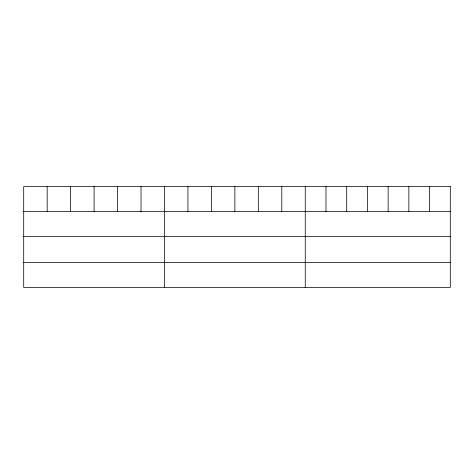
<?xml version="1.0" encoding="UTF-8"?>
<svg xmlns="http://www.w3.org/2000/svg" width="474" height="474" viewBox="0 0 474 474"><rect width="100%" height="100%" fill="white"/><g stroke="black" fill="none" stroke-linecap="round" stroke-linejoin="round"><path stroke-width="0.71" d="M23.7 211.499L450.3 211.499M23.7 236.55L450.3 236.55M23.7 262.359L450.3 262.359M429.58 186.59L429.58 211.499M408.861 186.59L408.861 211.499M388.141 186.59L388.141 211.499M367.415 186.59L367.415 211.499M346.695 186.59L346.695 211.499M325.976 186.59L325.976 211.499M305.256 186.59L305.256 287.41M281.793 186.59L281.793 211.499M258.33 186.59L258.33 211.499M234.867 186.59L234.867 211.499M211.404 186.59L211.404 211.499M187.941 186.59L187.941 211.499M164.478 186.59L164.478 287.41M141.015 186.59L141.015 211.499M117.552 186.59L117.552 211.499M94.089 186.59L94.089 211.499M70.626 186.59L70.626 211.499M47.163 186.59L47.163 211.499M450.3 186.59L23.7 186.59L23.7 287.41L450.3 287.41L450.3 186.59"/></g></svg>
